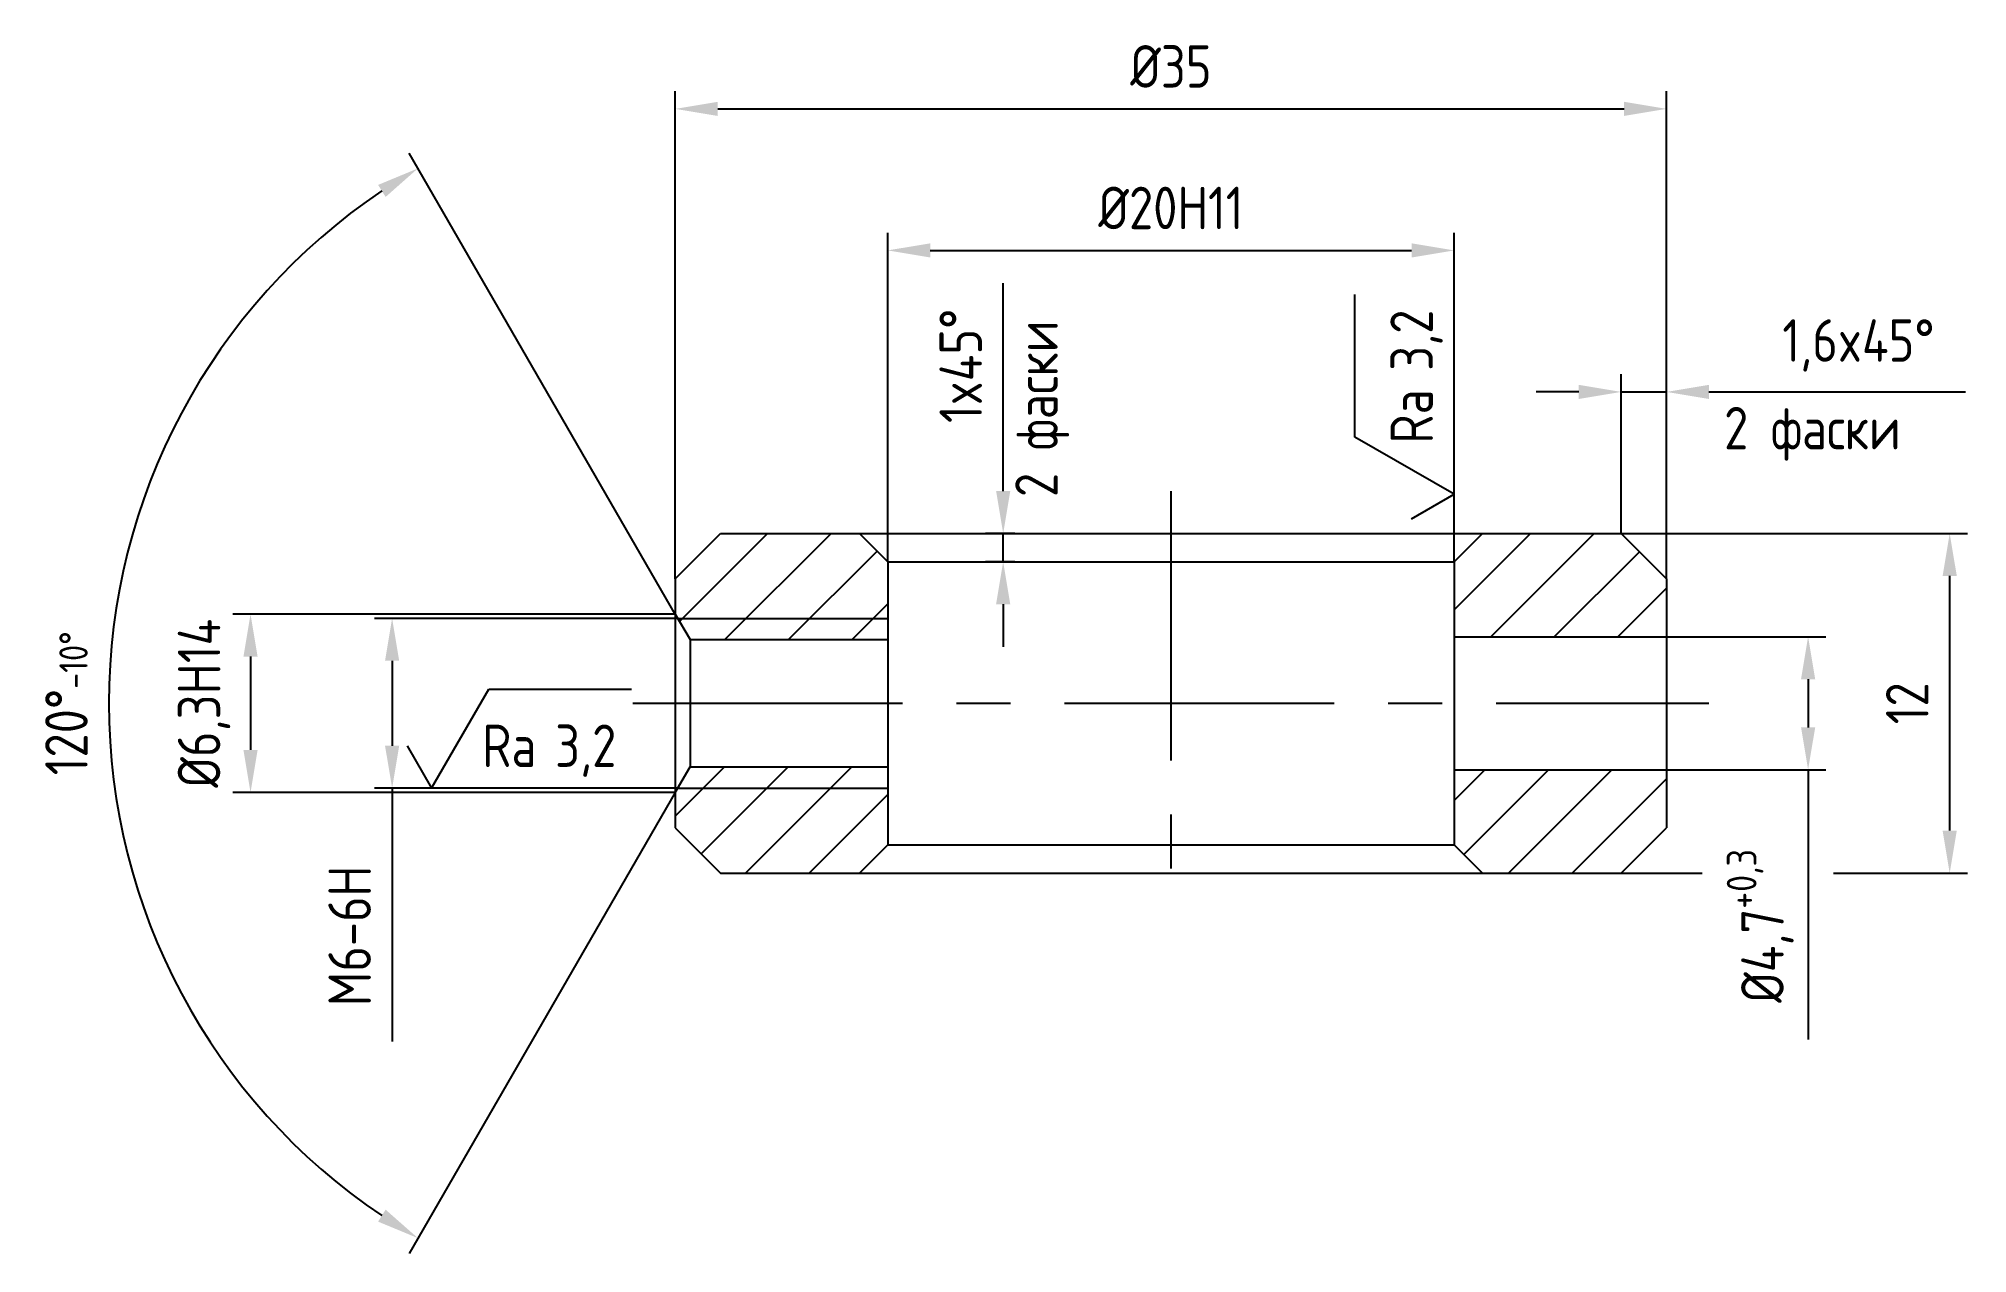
# Model space of a CAD drawing. Header units: millimetres. Extents: x 286.2 to 354.3, y 268.5 to 311.5.
import ezdxf

# ---------------------------------------------------------------- set-up
doc = ezdxf.new("R2010")
doc.units = ezdxf.units.MM
doc.header["$LTSCALE"] = 0.3
doc.linetypes.add('CENTER', pattern=[50.8, 31.75, -6.35, 6.35, -6.35])
for name, color, linetype in [('Bord', 1, 'Continuous'), ('Cen', 5, 'CENTER'), ('Cont', 6, 'Continuous'), ('Dim', 7, 'Continuous'), ('Text', 3, 'Continuous')]:
    doc.layers.add(name, color=color, linetype=linetype)
doc.styles.add('Style1', font='romans.shx', dxfattribs={"width": 0.8})
doc.dimstyles.new('LIN2_1', dxfattribs={"dimscale": 0.5, "dimtxt": 3, "dimasz": 3, "dimexe": 1.25, "dimexo": 0, "dimgap": 1.5, "dimtad": 1, "dimdec": 1, "dimtxsty": 'Style1', "dimcen": 2.5, "dimclrt": 3, "dimadec": 0, "dimazin": 0, "dimtfac": 1, "dimtdec": 1, "dimtmove": 0, "dimatfit": 2, "dimfxl": 1, "dimarcsym": 0})

# ---------------------------------------------------------------- blocks, each defined once
blk = doc.blocks.new('*D4')
at = {"layer": 'Dim', "color": 0, "lineweight": -2, "transparency": 16777216}
for p, q in [((308.69, 291.136), (293.065, 291.136)), ((293.69, 289.636), (293.69, 286.336)), ((308.69, 284.836), (293.065, 284.836))]:
    blk.add_line(p, q, dxfattribs=at)
at = {"layer": 'Dim', "color": 0, "transparency": 16777216}
for points in [[(293.44, 289.636), (293.94, 289.636), (293.69, 291.136)], [(293.44, 286.336), (293.94, 286.336), (293.69, 284.836)]]:
    blk.add_solid(points, dxfattribs=at)
at = {"layer": 'Dim', "color": 3, "transparency": 16777216, "insert": (292.048, 287.986), "char_height": 1.5, "attachment_point": 5, "rotation": 90, "style": 'Style1'}
blk.add_mtext('%%C6,3Н14', dxfattribs=at)
blk = doc.blocks.new('*D5')
at = {"layer": 'Dim', "color": 0, "lineweight": -2, "transparency": 16777216}
for p, q in [((308.777, 290.986), (298.065, 290.986)), ((298.69, 289.486), (298.69, 286.486)), ((308.777, 284.986), (298.065, 284.986)), ((298.69, 284.986), (298.69, 276.043))]:
    blk.add_line(p, q, dxfattribs=at)
at = {"layer": 'Dim', "color": 0, "transparency": 16777216}
for points in [[(298.44, 289.486), (298.94, 289.486), (298.69, 290.986)], [(298.44, 286.486), (298.94, 286.486), (298.69, 284.986)]]:
    blk.add_solid(points, dxfattribs=at)
at = {"layer": 'Dim', "color": 3, "transparency": 16777216, "insert": (297.19, 279.765), "char_height": 1.5, "attachment_point": 5, "rotation": 90, "style": 'Style1'}
blk.add_mtext('M6-6H', dxfattribs=at)
blk = doc.blocks.new('*D6')
at = {"layer": 'Dim', "color": 0, "lineweight": -2, "transparency": 16777216}
for p, q in [((316.19, 292.986), (316.19, 304.611)), ((336.19, 292.986), (336.19, 304.611)), ((317.69, 303.986), (334.69, 303.986))]:
    blk.add_line(p, q, dxfattribs=at)
at = {"layer": 'Dim', "color": 0, "transparency": 16777216}
for points in [[(317.69, 304.236), (317.69, 303.736), (316.19, 303.986)], [(334.69, 304.236), (334.69, 303.736), (336.19, 303.986)]]:
    blk.add_solid(points, dxfattribs=at)
at = {"layer": 'Dim', "color": 3, "transparency": 16777216, "insert": (326.19, 305.486), "char_height": 1.5, "attachment_point": 5, "style": 'Style1'}
blk.add_mtext('%%c20H11', dxfattribs=at)
blk = doc.blocks.new('*D7')
at = {"layer": 'Dim', "color": 0, "lineweight": -2, "transparency": 16777216}
for p, q in [((342.09, 293.986), (342.09, 299.611)), ((343.69, 292.386), (343.69, 299.611)), ((340.59, 298.986), (339.09, 298.986)), ((342.09, 298.986), (343.69, 298.986)), ((345.19, 298.986), (354.248, 298.986))]:
    blk.add_line(p, q, dxfattribs=at)
at = {"layer": 'Dim', "color": 0, "transparency": 16777216}
for points in [[(340.59, 299.236), (340.59, 298.736), (342.09, 298.986)], [(345.19, 299.236), (345.19, 298.736), (343.69, 298.986)]]:
    blk.add_solid(points, dxfattribs=at)
at = {"layer": 'Dim', "color": 3, "transparency": 16777216, "insert": (350.469, 300.629), "char_height": 1.5, "attachment_point": 5, "style": 'Style1'}
blk.add_mtext('1,6x45°', dxfattribs=at)
blk = doc.blocks.new('*D8')
at = {"layer": 'Dim', "color": 0, "lineweight": -2, "transparency": 16777216}
for p, q in [((308.69, 292.386), (308.69, 309.611)), ((343.69, 298.986), (343.69, 309.611)), ((310.19, 308.986), (342.19, 308.986))]:
    blk.add_line(p, q, dxfattribs=at)
at = {"layer": 'Dim', "color": 0, "transparency": 16777216}
for points in [[(310.19, 309.236), (310.19, 308.736), (308.69, 308.986)], [(342.19, 309.236), (342.19, 308.736), (343.69, 308.986)]]:
    blk.add_solid(points, dxfattribs=at)
at = {"layer": 'Dim', "color": 3, "transparency": 16777216, "insert": (326.19, 310.486), "char_height": 1.5, "attachment_point": 5, "style": 'Style1'}
blk.add_mtext('%%c35', dxfattribs=at)
blk = doc.blocks.new('sherISO_04')
at = {"layer": 'Text'}
blk.add_line((4.04, 7), (14.12, 7), dxfattribs=at)
blk.add_lwpolyline([(-1.73, 3), (0, 0), (4.04, 7)], dxfattribs=at)
at = {"layer": 'Text', "style": 'Style1', "width": 0.8}
blk.add_text('Ra', height=3, dxfattribs=at).set_placement((3.58, 1.5))
blk.add_attdef('3,2', (8.73, 1.5), '', height=3, dxfattribs=at)
blk = doc.blocks.new('*D9')
at = {"layer": 'Dim', "color": 0, "lineweight": -2, "transparency": 16777216}
for p, q in [((343.69, 290.336), (349.315, 290.336)), ((348.69, 288.836), (348.69, 287.136)), ((343.69, 285.636), (349.315, 285.636)), ((348.69, 285.636), (348.69, 276.105))]:
    blk.add_line(p, q, dxfattribs=at)
at = {"layer": 'Dim', "color": 0, "transparency": 16777216}
for points in [[(348.44, 288.836), (348.94, 288.836), (348.69, 290.336)], [(348.44, 287.136), (348.94, 287.136), (348.69, 285.636)]]:
    blk.add_solid(points, dxfattribs=at)
at = {"layer": 'Dim', "color": 3, "transparency": 16777216, "insert": (346.998, 280.12), "char_height": 1.5, "attachment_point": 5, "rotation": 90, "style": 'Style1'}
blk.add_mtext('\\A1;%%c4,7{\\H0.7x;\\S+0,3^ ;}', dxfattribs=at)
blk = doc.blocks.new('*D10')
at = {"layer": 'Dim', "color": 0, "lineweight": -2, "transparency": 16777216}
for p, q in [((342.09, 293.986), (354.315, 293.986)), ((353.69, 283.486), (353.69, 292.486)), ((349.592, 281.986), (354.315, 281.986))]:
    blk.add_line(p, q, dxfattribs=at)
at = {"layer": 'Dim', "color": 0, "transparency": 16777216}
for points in [[(353.44, 292.486), (353.94, 292.486), (353.69, 293.986)], [(353.44, 283.486), (353.94, 283.486), (353.69, 281.986)]]:
    blk.add_solid(points, dxfattribs=at)
at = {"layer": 'Dim', "color": 3, "transparency": 16777216, "insert": (352.19, 287.986), "char_height": 1.5, "attachment_point": 5, "rotation": 90, "style": 'Style1'}
blk.add_mtext('12', dxfattribs=at)
blk = doc.blocks.new('*D11')
at = {"layer": 'Dim', "color": 0, "lineweight": -2, "transparency": 16777216}
for p, q in [((320.267, 295.486), (320.267, 302.829)), ((320.673, 293.986), (319.642, 293.986)), ((320.267, 292.986), (320.267, 293.986)), ((320.673, 292.986), (319.642, 292.986)), ((320.267, 291.486), (320.267, 289.986))]:
    blk.add_line(p, q, dxfattribs=at)
at = {"layer": 'Dim', "color": 0, "transparency": 16777216}
for points in [[(320.017, 295.486), (320.517, 295.486), (320.267, 293.986)], [(320.017, 291.486), (320.517, 291.486), (320.267, 292.986)]]:
    blk.add_solid(points, dxfattribs=at)
at = {"layer": 'Dim', "color": 3, "transparency": 16777216, "insert": (318.767, 299.908), "char_height": 1.5, "attachment_point": 5, "rotation": 90, "style": 'Style1'}
blk.add_mtext('1x45°', dxfattribs=at)
blk = doc.blocks.new('*D12')
at = {"layer": 'Dim', "color": 0, "lineweight": -2, "transparency": 16777216}
for p, q in [((308.69, 291.136), (299.287, 307.423)), ((308.69, 284.836), (299.287, 268.549))]:
    blk.add_line(p, q, dxfattribs=at)
blk.add_arc((310.509, 287.986), 21.819, 123.93978, 236.06022, dxfattribs=at)
at = {"layer": 'Dim', "color": 0, "transparency": 16777216}
for points in [[(298.195, 306.3), (298.46, 305.875), (299.6, 306.882)], [(298.46, 270.097), (298.195, 269.673), (299.6, 269.091)]]:
    blk.add_solid(points, dxfattribs=at)
at = {"layer": 'Dim', "color": 3, "transparency": 16777216, "insert": (287.19, 287.986), "char_height": 1.5, "attachment_point": 5, "rotation": 90, "style": 'Style1'}
blk.add_mtext('120°{\\H0.6667x;-10°}', dxfattribs=at)

msp = doc.modelspace()

# ---------------------------------------------------------------- hatches: boundary and pattern name
at = {"layer": 'Bord'}
h = msp.add_hatch(dxfattribs=at)
h.set_pattern_fill('ANSI31', color=256, scale=0.5, style=0)
h.paths.add_polyline_path([(316.19, 290.986), (316.19, 292.986), (315.19, 293.986), (310.29, 293.986), (308.69, 292.386), (308.69, 291.136), (308.777, 290.986)])
h.paths.add_polyline_path([(316.19, 290.236), (316.19, 290.986), (308.777, 290.986), (309.21, 290.236)])
h.paths.add_polyline_path([(315.19, 281.986), (316.19, 282.986), (316.19, 284.986), (308.777, 284.986), (308.69, 284.836), (308.69, 283.586), (310.29, 281.986)])
h.paths.add_polyline_path([(316.19, 284.986), (316.19, 285.736), (309.21, 285.736), (308.777, 284.986)])
h.paths.add_polyline_path([(337.19, 293.986), (336.19, 292.986), (336.19, 290.336), (343.69, 290.336), (343.69, 292.386), (342.09, 293.986)])
h.paths.add_polyline_path([(342.09, 281.986), (343.69, 283.586), (343.69, 285.636), (336.19, 285.636), (336.19, 282.986), (337.19, 281.986)])

# ---------------------------------------------------------------- linework, layer by layer
for p, q in [((308.777, 290.986), (316.19, 290.986)), ((308.777, 284.986), (316.19, 284.986))]:
    msp.add_line(p, q, dxfattribs=at)
at = {"layer": 'Cen'}
for p, q in [((326.19, 295.486), (326.19, 280.486)), ((307.19, 287.986), (345.19, 287.986))]:
    msp.add_line(p, q, dxfattribs=at)
at = {"layer": 'Cont'}
for p, q in [((308.69, 292.386), (310.29, 293.986)), ((310.29, 293.986), (342.09, 293.986)), ((316.19, 292.986), (315.19, 293.986)), ((336.19, 292.986), (337.19, 293.986)), ((342.09, 293.986), (343.69, 292.386)), ((316.19, 292.986), (316.19, 282.986)), ((316.19, 292.986), (336.19, 292.986)), ((336.19, 292.986), (336.19, 282.986)), ((308.69, 292.386), (308.69, 283.586)), ((343.69, 292.386), (343.69, 283.586)), ((308.69, 291.136), (309.21, 290.236)), ((309.21, 290.236), (316.19, 290.236)), ((309.21, 290.236), (309.21, 285.736)), ((336.19, 290.336), (343.69, 290.336)), ((308.69, 284.836), (309.21, 285.736)), ((309.21, 285.736), (316.19, 285.736)), ((336.19, 285.636), (343.69, 285.636)), ((308.69, 283.586), (310.29, 281.986)), ((342.09, 281.986), (343.69, 283.586)), ((316.19, 282.986), (315.19, 281.986)), ((316.19, 282.986), (336.19, 282.986)), ((336.19, 282.986), (337.19, 281.986)), ((310.29, 281.986), (342.09, 281.986))]:
    msp.add_line(p, q, dxfattribs=at)
at = {"layer": 'Dim'}
msp.add_line((342.09, 281.986), (344.944, 281.986), dxfattribs=at)

# ---------------------------------------------------------------- block references
at = {"layer": 'Dim', "xscale": 0.5, "yscale": 0.5, "zscale": 0.5, "rotation": 90}
msp.add_blockref('sherISO_04', (336.19, 295.37), dxfattribs=at).add_auto_attribs({'3,2': '3,2'})
at = {"layer": 'Dim', "xscale": 0.5, "yscale": 0.5, "zscale": 0.5}
msp.add_blockref('sherISO_04', (300.082, 284.986), dxfattribs=at).add_auto_attribs({'3,2': '3,2'})

# ---------------------------------------------------------------- texts
at = {"layer": 'Text', "style": 'Style1', "width": 0.8}
msp.add_text('2 фаски', height=1.5, rotation=90, dxfattribs=at).set_placement((322.194, 295.273))
msp.add_text('2 фаски', height=1.5, dxfattribs=at).set_placement((345.723, 296.957))

# ---------------------------------------------------------------- dimensions: what is measured, and where the dimension line sits
at = {"layer": 'Dim'}
for base, p1, p2, text, picture, middle in [((343.69, 308.986), (308.69, 292.386), (343.69, 298.986), '%%c<>', '*D8', (326.19, 310.486)), ((336.19, 303.986), (316.19, 292.986), (336.19, 292.986), '%%c<>H11', '*D6', (326.19, 305.486))]:
    dim = msp.add_linear_dim(base=base, p1=p1, p2=p2, text=text, dimstyle='LIN2_1', dxfattribs=at)
    dim.commit()
    dim.dimension.update_dxf_attribs({"geometry": picture, "text_midpoint": middle})
dim = msp.add_angular_dim_2l(base=(290.006, 295.449), line1=((308.69, 284.836), (309.21, 285.736)), line2=((308.69, 291.136), (309.21, 290.236)), text='<>{\\H0.6667x;-10°}', dimstyle='LIN2_1', dxfattribs=at)
dim.commit()
dim.dimension.update_dxf_attribs({"geometry": '*D12', "text_midpoint": (288.69, 287.986), "dimtype": 162})
for base, p1, p2, text, picture, middle in [((320.267, 293.986), (320.673, 292.986), (320.673, 293.986), '<>x45°', '*D11', (320.267, 299.908)), ((348.69, 285.636), (343.69, 290.336), (343.69, 285.636), '\\A1;%%c<>{\\H0.7x;\\S+0,3^ ;}', '*D9', (348.69, 280.12))]:
    dim = msp.add_linear_dim(base=base, p1=p1, p2=p2, angle=90, text=text, dimstyle='LIN2_1', dxfattribs=at)
    dim.commit()
    dim.dimension.update_dxf_attribs({"geometry": picture, "text_midpoint": middle, "dimtype": 160})
dim = msp.add_linear_dim(base=(343.69, 298.986), p1=(342.09, 293.986), p2=(343.69, 292.386), text='<>x45°', dimstyle='LIN2_1', dxfattribs=at)
dim.commit()
dim.dimension.update_dxf_attribs({"geometry": '*D7', "text_midpoint": (350.469, 298.986), "dimtype": 160})
dim = msp.add_linear_dim(base=(353.69, 293.986), p1=(349.592, 281.986), p2=(342.09, 293.986), angle=90, dimstyle='LIN2_1', dxfattribs=at)
dim.commit()
dim.dimension.update_dxf_attribs({"geometry": '*D10', "text_midpoint": (352.19, 287.986)})
dim = msp.add_linear_dim(base=(293.69, 284.836), p1=(308.69, 291.136), p2=(308.69, 284.836), angle=90, text='<>Н14', dimstyle='LIN2_1', override={"dimpost": '%%C<>', "dimtp": 0, "dimtm": 0, "dimtdec": 3, "dimtzin": 8}, dxfattribs=at)
dim.commit()
dim.dimension.update_dxf_attribs({"geometry": '*D4', "text_midpoint": (293.69, 287.986), "dimtype": 160})
dim = msp.add_linear_dim(base=(298.69, 284.986), p1=(308.777, 290.986), p2=(308.777, 284.986), angle=90, text='M<>-6H', dimstyle='LIN2_1', dxfattribs=at)
dim.commit()
dim.dimension.update_dxf_attribs({"geometry": '*D5', "text_midpoint": (297.19, 279.765)})

doc.saveas('drawing.dxf')
